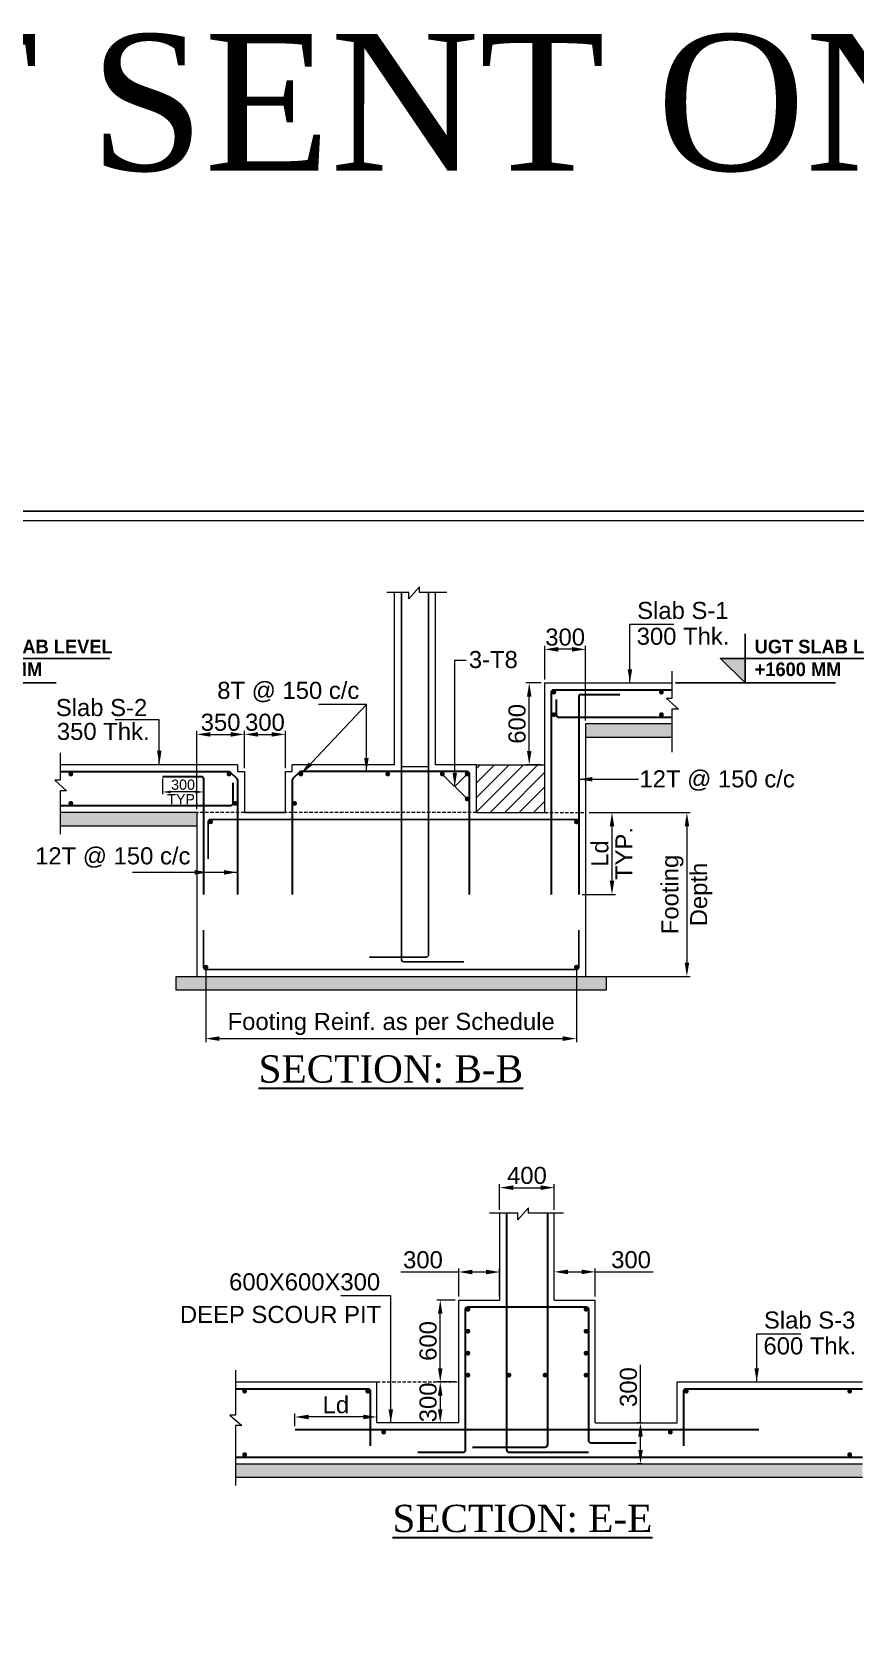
# Model space of a CAD drawing. Header units: millimetres. Extents: x 99112 to 332273, y 431815 to 552227.
# Drawn here: x 294456 to 300489, y 479263 to 490936 of the extents above; entities that cross this region are included whole.
import ezdxf

# ---------------------------------------------------------------- set-up
doc = ezdxf.new("R2010")
doc.units = ezdxf.units.MM
doc.header["$LTSCALE"] = 100
doc.header["$MEASUREMENT"] = 0
doc.linetypes.add('HIDDEN', pattern=[0.375, 0.25, -0.125])
for name, color, linetype, lineweight in [('CONCRETE', 7, 'Continuous', 20), ('DIM', 8, 'Continuous', 13), ('DONUT', 2, 'Continuous', 20), ('MAIN TEXT', 6, 'Continuous', 30), ('P.C.C HATCH', 8, 'Continuous', 20), ('REINF', 4, 'Continuous', 30), ('S- LEVEL', 1, 'Continuous', 25), ('SHADE', 252, 'Continuous', 13), ('SUNK', 251, 'Continuous', 9), ('TEXT', 255, 'Continuous', 25)]:
    doc.layers.add(name, color=color, linetype=linetype, lineweight=lineweight)
doc.styles.add('03_ALL SECTIONS.$0$STD-125', font='', dxfattribs={"height": 250})
doc.styles.add('ARIAL', font='arial.ttf')
doc.styles.add('TIMES NEW ROMAN', font='times.ttf', dxfattribs={"width": 0.8, "height": 12})
doc.styles.get('03_ALL SECTIONS.$0$STD-125').set_extended_font_data('Century Gothic')
doc.dimstyles.new('50', dxfattribs={"dimscale": 50, "dimtxt": 2.5, "dimasz": 2, "dimexe": 0.5, "dimexo": 0.5, "dimgap": 0.5, "dimtad": 1, "dimdec": 0, "dimzin": 3, "dimdsep": 46, "dimtxsty": 'ARIAL', "dimcen": 0, "dimdle": 1, "dimclrd": 256, "dimclre": 256, "dimclrt": 7, "dimadec": 0, "dimazin": 0, "dimtfac": 1, "dimtdec": 0, "dimtmove": 0, "dimatfit": 3, "dimfxl": 0, "dimtolj": 1, "dimtzin": 0, "dimlwd": -1, "dimlwe": -1, "dimarcsym": 0})

# ---------------------------------------------------------------- blocks, each defined once
blk = doc.blocks.new('*D560')
at = {"layer": 'DIM', "transparency": 16777216}
for p, q in [((298539, 485216), (299281, 485216)), ((299256, 485116), (299256, 484116)), ((298539, 484016), (299281, 484016))]:
    blk.add_line(p, q, dxfattribs=at)
for points in [[(299273, 485116), (299240, 485116), (299256, 485216)], [(299240, 484116), (299273, 484116), (299256, 484016)]]:
    blk.add_solid(points, dxfattribs=at)
at = {"layer": 'DIM', "color": 7, "transparency": 16777216, "char_height": 125, "attachment_point": 5, "rotation": 90, "style": 'ARIAL'}
for s, insert in [('\\A1;Footing', (299150, 484616)), ('Depth', (299361, 484616))]:
    blk.add_mtext(s, dxfattribs=dict(at, insert=insert))
blk = doc.blocks.new('*D562')
at = {"layer": 'SUNK', "transparency": 16777216}
for p, q in [((297884, 482305), (297884, 482493)), ((297984, 482468), (298184, 482468)), ((298284, 482305), (298284, 482493))]:
    blk.add_line(p, q, dxfattribs=at)
for points in [[(297984, 482485), (297984, 482451), (297884, 482468)], [(298184, 482451), (298184, 482485), (298284, 482468)]]:
    blk.add_solid(points, dxfattribs=at)
at = {"layer": 'SUNK', "color": 7, "transparency": 16777216, "insert": (298084, 482557), "char_height": 125, "attachment_point": 5, "style": 'ARIAL'}
blk.add_mtext('\\A1;400', dxfattribs=at)
blk = doc.blocks.new('*D563')
at = {"layer": 'SUNK', "transparency": 16777216}
for p, q in [((298284, 481670), (298284, 481876)), ((298384, 481851), (298484, 481851)), ((298584, 481670), (298584, 481876)), ((298584, 481851), (299010, 481851))]:
    blk.add_line(p, q, dxfattribs=at)
for points in [[(298384, 481868), (298384, 481834), (298284, 481851)], [(298484, 481834), (298484, 481868), (298584, 481851)]]:
    blk.add_solid(points, dxfattribs=at)
at = {"layer": 'SUNK', "color": 7, "transparency": 16777216, "insert": (298847, 481940), "char_height": 125, "attachment_point": 5, "style": 'ARIAL'}
blk.add_mtext('\\A1;300', dxfattribs=at)
blk = doc.blocks.new('*D644')
at = {"layer": 'DIM', "transparency": 16777216}
for p, q in [((298189, 486166), (298076, 486166)), ((298101, 485666), (298101, 486066)), ((298189, 485566), (298076, 485566))]:
    blk.add_line(p, q, dxfattribs=at)
for points in [[(298117, 486066), (298084, 486066), (298101, 486166)], [(298084, 485666), (298117, 485666), (298101, 485566)]]:
    blk.add_solid(points, dxfattribs=at)
at = {"layer": 'DIM', "color": 7, "transparency": 16777216, "insert": (298012, 485866), "char_height": 125, "attachment_point": 5, "rotation": 90, "style": 'ARIAL'}
blk.add_mtext('\\A1;600', dxfattribs=at)
blk = doc.blocks.new('*D645')
at = {"layer": 'DIM', "transparency": 16777216}
for p, q in [((297559, 481645), (297424, 481645)), ((297449, 481145), (297449, 481545)), ((297559, 481045), (297424, 481045))]:
    blk.add_line(p, q, dxfattribs=at)
for points in [[(297465, 481545), (297432, 481545), (297449, 481645)], [(297432, 481145), (297465, 481145), (297449, 481045)]]:
    blk.add_solid(points, dxfattribs=at)
at = {"layer": 'DIM', "color": 7, "transparency": 16777216, "insert": (297360, 481345), "char_height": 125, "attachment_point": 5, "rotation": 90, "style": 'ARIAL'}
blk.add_mtext('\\A1;600', dxfattribs=at)
blk = doc.blocks.new('*D646')
at = {"layer": 'DIM', "transparency": 16777216}
for p, q in [((297584, 481850), (297159, 481850)), ((297584, 481670), (297584, 481875)), ((297784, 481850), (297684, 481850)), ((297884, 481670), (297884, 481875))]:
    blk.add_line(p, q, dxfattribs=at)
for points in [[(297684, 481867), (297684, 481833), (297584, 481850)], [(297784, 481833), (297784, 481867), (297884, 481850)]]:
    blk.add_solid(points, dxfattribs=at)
at = {"layer": 'DIM', "color": 7, "transparency": 16777216, "insert": (297322, 481939), "char_height": 125, "attachment_point": 5, "style": 'ARIAL'}
blk.add_mtext('\\A1;300', dxfattribs=at)
blk = doc.blocks.new('*D652')
at = {"layer": 'DIM', "transparency": 16777216}
for p, q in [((297559, 481045), (297424, 481045)), ((297449, 480945), (297449, 480845)), ((297559, 480745), (297424, 480745))]:
    blk.add_line(p, q, dxfattribs=at)
for points in [[(297465, 480945), (297432, 480945), (297449, 481045)], [(297432, 480845), (297465, 480845), (297449, 480745)]]:
    blk.add_solid(points, dxfattribs=at)
at = {"layer": 'DIM', "color": 7, "transparency": 16777216, "insert": (297360, 480895), "char_height": 125, "attachment_point": 5, "rotation": 90, "style": 'ARIAL'}
blk.add_mtext('\\A1;300', dxfattribs=at)
blk = doc.blocks.new('03_ALL SECTIONS.$0$A$C3CA661EA')
at = {"layer": 'S- LEVEL', "ltscale": 1000}
h = blk.add_hatch(color=67, dxfattribs=at)
h.dxf.hatch_style = 1
h.paths.add_polyline_path([(0, 300), (-300, 300), (0, 0)])
blk.add_lwpolyline([(0, 600), (0, 0), (-300, 300), (2004, 300)], dxfattribs=at)
blk = doc.blocks.new('*D654')
at = {"layer": 'DIM', "transparency": 16777216}
for p, q in [((295664, 485241), (295664, 485814)), ((296014, 485541), (296014, 485814)), ((295764, 485789), (295914, 485789))]:
    blk.add_line(p, q, dxfattribs=at)
for points in [[(295764, 485805), (295764, 485772), (295664, 485789)], [(295914, 485772), (295914, 485805), (296014, 485789)]]:
    blk.add_solid(points, dxfattribs=at)
at = {"layer": 'DIM', "color": 7, "transparency": 16777216, "insert": (295839, 485877), "char_height": 125, "attachment_point": 5, "style": 'ARIAL'}
blk.add_mtext('\\A1;350', dxfattribs=at)
blk = doc.blocks.new('*D655')
at = {"layer": 'DIM', "transparency": 16777216}
for p, q in [((296014, 485541), (296014, 485814)), ((296314, 485541), (296314, 485814)), ((296114, 485789), (296214, 485789))]:
    blk.add_line(p, q, dxfattribs=at)
for points in [[(296114, 485805), (296114, 485772), (296014, 485789)], [(296214, 485772), (296214, 485805), (296314, 485789)]]:
    blk.add_solid(points, dxfattribs=at)
at = {"layer": 'DIM', "color": 7, "transparency": 16777216, "insert": (296164, 485877), "char_height": 125, "attachment_point": 5, "style": 'ARIAL'}
blk.add_mtext('\\A1;300', dxfattribs=at)
blk = doc.blocks.new('*D656')
at = {"layer": 'DIM', "transparency": 16777216}
for p, q in [((298214, 486191), (298214, 486437)), ((298414, 486412), (298314, 486412)), ((298514, 485891), (298514, 486437))]:
    blk.add_line(p, q, dxfattribs=at)
for points in [[(298314, 486429), (298314, 486395), (298214, 486412)], [(298414, 486395), (298414, 486429), (298514, 486412)]]:
    blk.add_solid(points, dxfattribs=at)
at = {"layer": 'DIM', "color": 7, "transparency": 16777216, "insert": (298364, 486501), "char_height": 125, "attachment_point": 5, "style": 'ARIAL'}
blk.add_mtext('\\A1;300', dxfattribs=at)
blk = doc.blocks.new('*D728')
at = {"layer": 'DIM', "transparency": 16777216}
for p, q in [((295731, 484058), (295731, 483535)), ((298446, 484058), (298446, 483535)), ((295831, 483560), (298346, 483560))]:
    blk.add_line(p, q, dxfattribs=at)
for points in [[(295831, 483577), (295831, 483543), (295731, 483560)], [(298346, 483543), (298346, 483577), (298446, 483560)]]:
    blk.add_solid(points, dxfattribs=at)
at = {"layer": 'DIM', "color": 7, "transparency": 16777216, "insert": (297089, 483667), "char_height": 125, "attachment_point": 5, "style": 'ARIAL'}
blk.add_mtext('\\A1;Footing Reinf. as per Schedule', dxfattribs=at)
blk = doc.blocks.new('*D730')
at = {"layer": 'DIM', "transparency": 16777216}
for p, q in [((296384, 480720), (296384, 480813)), ((296984, 480770), (296984, 480813)), ((296884, 480788), (296484, 480788))]:
    blk.add_line(p, q, dxfattribs=at)
for points in [[(296484, 480805), (296484, 480771), (296384, 480788)], [(296884, 480771), (296884, 480805), (296984, 480788)]]:
    blk.add_solid(points, dxfattribs=at)
at = {"layer": 'DIM', "color": 7, "transparency": 16777216, "insert": (296684, 480877), "char_height": 125, "attachment_point": 5, "style": 'ARIAL'}
blk.add_mtext('\\A1;Ld', dxfattribs=at)
blk = doc.blocks.new('*D731')
at = {"layer": 'DIM', "transparency": 16777216}
for p, q in [((298916, 480745), (298916, 481170)), ((298929, 480745), (298891, 480745)), ((298916, 480545), (298916, 480645)), ((298929, 480445), (298891, 480445))]:
    blk.add_line(p, q, dxfattribs=at)
for points in [[(298933, 480645), (298900, 480645), (298916, 480745)], [(298900, 480545), (298933, 480545), (298916, 480445)]]:
    blk.add_solid(points, dxfattribs=at)
at = {"layer": 'DIM', "color": 7, "transparency": 16777216, "insert": (298828, 481007), "char_height": 125, "attachment_point": 5, "rotation": 90, "style": 'ARIAL'}
blk.add_mtext('\\A1;300', dxfattribs=at)
blk = doc.blocks.new('*D897')
at = {"layer": 'DIM', "transparency": 16777216}
for p, q in [((298539, 485216), (298732, 485216)), ((298707, 485116), (298707, 484716)), ((298489, 484616), (298732, 484616))]:
    blk.add_line(p, q, dxfattribs=at)
for points in [[(298724, 485116), (298691, 485116), (298707, 485216)], [(298691, 484716), (298724, 484716), (298707, 484616)]]:
    blk.add_solid(points, dxfattribs=at)
at = {"layer": 'DIM', "color": 7, "transparency": 16777216, "char_height": 125, "attachment_point": 5, "rotation": 90, "style": 'ARIAL'}
for s, insert in [('\\A1;Ld', (298619, 484916)), ('TYP.', (298795, 484916))]:
    blk.add_mtext(s, dxfattribs=dict(at, insert=insert))
blk = doc.blocks.new('*D898')
at = {"layer": 'DIM', "transparency": 16777216}
for p, q in [((295414, 485466), (295414, 485352)), ((295654, 485367), (295474, 485367)), ((295714, 485437), (295714, 485352))]:
    blk.add_line(p, q, dxfattribs=at)
for points in [[(295474, 485377), (295474, 485357), (295414, 485367)], [(295654, 485357), (295654, 485377), (295714, 485367)]]:
    blk.add_solid(points, dxfattribs=at)
at = {"layer": 'DIM', "color": 7, "transparency": 16777216, "char_height": 75, "attachment_point": 5, "style": 'ARIAL'}
for s, insert in [('TYP.', (295564, 485314)), ('\\A1;300', (295564, 485420))]:
    blk.add_mtext(s, dxfattribs=dict(at, insert=insert))

msp = doc.modelspace()

# ---------------------------------------------------------------- hatches: boundary and pattern name
at = {"layer": 'P.C.C HATCH'}
h = msp.add_hatch(dxfattribs=at)
h.set_pattern_fill('AR-CONC', color=256, scale=20, style=0)
h.set_pattern_definition([(50, (25972.74, 9090.55), (143.452037, -12.550427), [15, -165]), (355, (25972.74, 9090.55), (-27.750267, 150.438427), [12, -132]), (100.4514, (25984.69, 9089.5), (115.701876, 137.88791), [12.748038, -140.228422]), (46.1842, (25972.74, 9130.55), (213.44821, -33.103803), [22.5, -247.5]), (96.6356, (25990.52, 9127.79), (186.93254, 194.823574), [19.12206, -210.3426]), (351.1842, (25972.74, 9130.55), (186.93239, 194.82372), [18, -198]), (21, (25992.74, 9120.55), (119.38141, -80.523778), [15, -165]), (326, (25992.74, 9120.55), (48.663066, 145.03001), [12, -132]), (71.4514, (26002.69, 9113.84), (168.044526, 64.5061), [12.748038, -140.228422]), (37.5, (25972.737, 9090.55), (2.431971, 66.578771), [0, -130.4, 0, -134, 0, -132.5]), (7.5, (25972.74, 9090.55), (52.6139075, 78.882342), [0, -76.4, 0, -127.4, 0, -50.5]), (327.5, (25928.14, 9090.55), (106.764487, -4.5109743), [0, -50, 0, -156, 0, -207]), (317.5, (25908.14, 9090.55), (116.637234, 20.020996), [0, -65, 0, -103.6, 0, -147])])
h.paths.add_polyline_path([(295663.8, 485115.7), (295663.8, 485215.7), (294663.7, 485215.7), (294663.7, 485115.7)])
h.paths.add_polyline_path([(295513.8, 484015.7), (295513.8, 483915.7), (298663.8, 483915.7), (298663.8, 484015.7)])
h.paths.add_polyline_path([(299146.8, 485765.7), (299146.8, 485865.7), (298513.8, 485865.7), (298513.8, 485765.7)])
h.paths.add_polyline_path([(294279.4, 485221.6), (294279.4, 485559.8), (294469.6, 485559.8), (294469.6, 485221.6)], flags=9)
h.paths.add_polyline_path([(298781.1, 484306.2), (298781.1, 484925.1), (299005.3, 484925.1), (299005.3, 484306.2)], flags=9)
h.paths.add_polyline_path([(298992.8, 484364.1), (298992.8, 484867.2), (299215, 484867.2), (299215, 484364.1)], flags=9)
h.paths.add_polyline_path([(299210, 486259.4), (299210, 486597.6), (299400.2, 486597.6), (299400.2, 486259.4)], flags=9)
h = msp.add_hatch(dxfattribs=at)
h.set_pattern_fill('AR-CONC', color=256, scale=20, style=0)
h.set_pattern_definition([(50, (20985.78, 4661.64), (143.452037, -12.550427), [15, -165]), (355, (20985.78, 4661.64), (-27.750267, 150.438427), [12, -132]), (100.4514, (20997.73, 4660.6), (115.701876, 137.88791), [12.748038, -140.228422]), (46.1842, (20985.78, 4701.64), (213.44821, -33.103803), [22.5, -247.5]), (96.6356, (21003.56, 4698.88), (186.93254, 194.823574), [19.12206, -210.3426]), (351.1842, (20985.78, 4701.64), (186.93239, 194.82372), [18, -198]), (21, (21005.78, 4691.64), (119.38141, -80.523778), [15, -165]), (326, (21005.78, 4691.64), (48.663066, 145.03001), [12, -132]), (71.4514, (21015.72, 4684.93), (168.044526, 64.5061), [12.748038, -140.228422]), (37.5, (20985.776, 4661.64), (2.431971, 66.578771), [0, -130.4, 0, -134, 0, -132.5]), (7.5, (20985.776, 4661.64), (52.6139075, 78.882342), [0, -76.4, 0, -127.4, 0, -50.5]), (327.5, (20941.176, 4661.64), (106.764487, -4.5109743), [0, -50, 0, -156, 0, -207]), (317.5, (20921.18, 4661.64), (116.637234, 20.020996), [0, -65, 0, -103.6, 0, -147])])
h.paths.add_polyline_path([(300542.1, 480344.6), (300542.1, 480444.6), (295947.8, 480444.6), (295947.8, 480344.6)])
h.paths.add_polyline_path([(300614.6, 480575.1), (300614.6, 480914), (300804.8, 480914), (300804.8, 480575.1)], flags=9)
at = {"layer": 'SHADE'}
h = msp.add_hatch(dxfattribs=at)
h.set_pattern_fill('ANSI31', color=256, scale=600, style=0)
h.set_pattern_definition([(45, (25972.74, 9090.55), (-53.033009, 53.033009), [])])
h.paths.add_polyline_path([(297713.8, 485565.7), (297713.8, 485215.7), (298213.8, 485215.7), (298213.8, 485565.7)])

# ---------------------------------------------------------------- linework, layer by layer
at = {"color": 5}
msp.add_lwpolyline([(287338.5, 472573.6), (308297, 472573.6), (308297, 487423.6), (287338.5, 487423.6)], close=True, dxfattribs=at)
at = {"layer": 'CONCRETE'}
for p, q in [((297113.8, 485565.7, 389.1), (297113.8, 486828.6, 389.1)), ((297413.8, 485565.7, 389.1), (297413.8, 486828.6, 389.1)), ((298213.8, 486165.7, 389.1), (299146.8, 486165.7, 389.1)), ((298213.8, 486165.7, 389.1), (298213.8, 485215.7, 389.1)), ((299146.8, 485865.7, 389.1), (298513.8, 485865.7, 389.1)), ((299146.8, 485765.7, 389.1), (298513.8, 485765.7, 389.1)), ((295963.8, 485565.7, 389.1), (294663.7, 485565.7, 389.1)), ((295963.8, 485565.7, 389.1), (295963.8, 485515.7, 389.1)), ((295963.8, 485515.7, 389.1), (296013.8, 485515.7, 389.1)), ((296013.8, 485515.7, 389.1), (296013.8, 485215.7, 389.1)), ((296313.8, 485215.7, 389.1), (296313.8, 485515.7, 389.1)), ((296313.8, 485515.7, 389.1), (296363.8, 485515.7, 389.1)), ((296363.8, 485515.7, 389.1), (296363.8, 485565.7, 389.1)), ((297113.8, 485565.7, 389.1), (296363.8, 485565.7, 389.1)), ((297713.8, 485565.7, 389.1), (297413.8, 485565.7, 389.1)), ((297713.8, 485215.7, 389.1), (297713.8, 485565.7, 389.1)), ((295663.8, 485215.7, 389.1), (294663.7, 485215.7, 389.1)), ((295663.8, 485115.7, 389.1), (294663.7, 485115.7, 389.1)), ((295663.8, 485215.7, 389.1), (295663.8, 484015.7, 389.1)), ((296313.8, 485215.7, 389.1), (296013.8, 485215.7, 389.1)), ((296013.8, 485215.7, 389.1), (296313.8, 485215.7, 389.1)), ((297713.8, 485215.7, 389.1), (298213.8, 485215.7, 389.1)), ((298513.8, 485215.7, 389.1), (298513.8, 484015.7, 389.1)), ((295513.8, 484015.7, 389.1), (298663.8, 484015.7, 389.1)), ((295513.8, 483915.7, 389.1), (295513.8, 484015.7, 389.1)), ((298663.8, 484015.7, 389.1), (298663.8, 483915.7, 389.1)), ((298663.8, 483915.7, 389.1), (295513.8, 483915.7, 389.1)), ((297884.5, 481644.6), (297884.5, 482280.2)), ((298284.5, 481644.6), (298284.5, 482280.2)), ((297584.5, 480744.6), (297584.5, 481644.6)), ((297584.5, 481644.6), (297884.5, 481644.6)), ((298284.5, 481644.6), (298584.5, 481644.6)), ((298584.5, 480744.6), (298584.5, 481644.6)), ((295947.8, 481044.6), (296984.5, 481044.6)), ((296984.5, 480744.6), (296984.5, 481044.6)), ((299184.5, 481044.6), (300542.1, 481044.6)), ((299184.5, 480744.6), (299184.5, 481044.6)), ((297584.5, 480744.6), (296984.5, 480744.6)), ((298584.5, 480744.6), (299184.5, 480744.6)), ((295947.8, 480444.6), (300542.1, 480444.6)), ((300542.1, 480344.6), (295947.8, 480344.6))]:
    msp.add_line(p, q, dxfattribs=at)
for points, elevation in [([(297497.4, 486828.6), (297297, 486828.6), (297297, 486868.6), (297219.3, 486781.9), (297219.3, 486828.6), (297056.2, 486828.6)], -335.1), ([(299146.8, 486252.9), (299146.8, 486052.5), (299106.8, 486052.5), (299193.5, 485974.8), (299146.8, 485974.8), (299146.8, 485658.5)], -335.1), ([(298513.8, 485865.7), (298513.8, 485215.7)], 389.1), ([(294663.7, 485652.9), (294663.7, 485452.5), (294623.7, 485452.5), (294710.4, 485374.8), (294663.7, 485374.8), (294663.7, 485058.5)], 389.1), ([(298350.8, 482280.2), (298094.3, 482280.2), (298094.3, 482320.2), (298016.6, 482233.5), (298016.6, 482280.2), (297810.8, 482280.2)], -1113.3)]:
    msp.add_lwpolyline(points, dxfattribs=dict(at, elevation=elevation))
msp.add_lwpolyline([(295947.8, 481131.8), (295947.8, 480802.5), (295907.8, 480802.5), (295994.5, 480724.8), (295947.8, 480724.8), (295947.8, 480285)], dxfattribs=at)
at = {"layer": 'DIM'}
for p, q in [((297163.8, 485554.2, 389.1), (297363.8, 485554.2, 389.1)), ((297463.8, 485498.2, 389.1), (297646.3, 485315.7, 389.1)), ((297646.3, 485498.2, 389.1), (297555, 485406.9, 389.1)), ((297713.8, 485565.7, 389.1), (298213.8, 485565.7, 389.1))]:
    msp.add_line(p, q, dxfattribs=at)
at = {"layer": 'DIM', "linetype": 'HIDDEN'}
for p, q in [((296013.8, 485215.7, 389.1), (295663.8, 485215.7, 389.1)), ((297713.8, 485215.7, 389.1), (296313.8, 485215.7, 389.1)), ((298213.8, 485215.7, 389.1), (298513.8, 485215.7, 389.1)), ((296984.5, 481044.6), (297584.5, 481044.6))]:
    msp.add_line(p, q, dxfattribs=at)
at = {"layer": 'DONUT', "const_width": 17.5}
for points, elevation in [([(298290, 486098.2, -1), (298272.5, 486098.2, -1)], 389.1), ([(299078.3, 486098.2, -1), (299060.8, 486098.2, -1)], 389.1), ([(298290, 485933.2, 1), (298272.5, 485933.2, 1)], 389.1), ([(299078.3, 485933.2, 1), (299060.8, 485933.2, 1)], 389.1), ([(294750.1, 485498.2, -1), (294732.6, 485498.2, -1)], 389.1), ([(295909.2, 485498.2, -1), (295891.7, 485498.2, -1)], 389.1), ([(296418.3, 485498.2, 1), (296435.8, 485498.2, 1)], 389.1), ([(297055, 485498.2, 1), (297072.5, 485498.2, 1)], 389.1), ([(297472.5, 485498.2, -1), (297455, 485498.2, -1)], 389.1), ([(297637.5, 485498.2, 1), (297655, 485498.2, 1)], 389.1), ([(294750.1, 485283.2, 1), (294732.6, 485283.2, 1)], 389.1), ([(295955, 485283.2, 1), (295937.5, 485283.2, 1)], 389.1), ([(296372.5, 485283.2, -1), (296390, 485283.2, -1)], 389.1), ([(297655, 485315.7, -1), (297637.5, 485315.7, -1)], 389.1), ([(295775, 485148.2, 1), (295757.5, 485148.2, 1)], 389.1), ([(298455, 485148.2, 1), (298437.5, 485148.2, 1)], 389.1), ([(295740, 484083.2, -1), (295722.5, 484083.2, -1)], 389.1), ([(298455, 484083.2, -1), (298437.5, 484083.2, -1)], 389.1), ([(296024.1, 480977.1, 1), (296006.6, 480977.1, 1)], 12.3), ([(296024.1, 480977.1, 1), (296006.6, 480977.1, 1)], 12.3), ([(300458, 480977.1, 1), (300440.5, 480977.1, 1)], 12.3), ([(296024.1, 480512.1, -1), (296006.6, 480512.1, -1)], 12.3), ([(296024.1, 480512.1, -1), (296006.6, 480512.1, -1)], 12.3), ([(300458, 480512.1, -1), (300440.5, 480512.1, -1)], 12.3)]:
    msp.add_lwpolyline(points, format="xyb", close=True, dxfattribs=dict(at, elevation=elevation))
for points in [[(297660.7, 481577.1, -1), (297643.2, 481577.1, -1)], [(298525.8, 481577.1, -1), (298508.3, 481577.1, -1)], [(297660.7, 481416.2, -1), (297643.2, 481416.2, -1)], [(298525.8, 481416.2, -1), (298508.3, 481416.2, -1)], [(297660.7, 481255.4, -1), (297643.2, 481255.4, -1)], [(298525.8, 481255.4, -1), (298508.3, 481255.4, -1)], [(297660.7, 481094.6, -1), (297643.2, 481094.6, -1)], [(297960.7, 481094.4, -1), (297943.2, 481094.4, -1)], [(298225.7, 481094.6, -1), (298208.2, 481094.6, -1)], [(298525.8, 481094.6, -1), (298508.3, 481094.6, -1)], [(296925.7, 480977.1, 1), (296908.2, 480977.1, 1)], [(299260.7, 480977.1, 1), (299243.2, 480977.1, 1)], [(297043.2, 480677.1, 1), (297025.7, 480677.1, 1)], [(299125.7, 480677.1, -1), (299143.2, 480677.1, -1)]]:
    msp.add_lwpolyline(points, format="xyb", close=True, dxfattribs=at)
at = {"layer": 'REINF'}
for p, q in [((298463.8, 486063.2, 389.1), (298463.8, 484615.7, 389.1)), ((298481.3, 486080.7, 389.1), (298763.8, 486080.7, 389.1)), ((299784.5, 480694.6), (296384.5, 480694.6))]:
    msp.add_line(p, q, dxfattribs=at)
at = {"layer": 'REINF', "lineweight": 25, "elevation": 389.1}
for points in [[(296931, 484157.8), (297346.3, 484157.8, 0.4142136), (297363.8, 484175.3), (297363.8, 486828.6)], [(297622, 484122.8), (297181.3, 484122.8, -0.4142136), (297163.8, 484140.3), (297163.8, 486828.6)], [(295748.8, 484875.9), (295748.8, 485148.2, -0.4142136), (295766.3, 485165.7), (298446.3, 485165.7, -0.4142136), (298463.8, 485148.2), (298463.8, 484875.9)], [(295713.8, 484355.4), (295713.8, 484083.2, 0.4142136), (295731.3, 484065.7), (298446.3, 484065.7, 0.4142136), (298463.8, 484083.2), (298463.8, 484355.4)]]:
    msp.add_lwpolyline(points, format="xyb", dxfattribs=at)
at = {"layer": 'REINF', "elevation": 389.1}
for points in [[(298263.8, 484615.7), (298263.8, 486098.2, -0.4142136), (298281.3, 486115.7), (299146.8, 486115.7)], [(298298.8, 486044.5), (298298.8, 485933.2, 0.4142136), (298316.3, 485915.7), (299146.8, 485915.7)], [(294663.7, 485515.7), (295900.5, 485515.7, -0.1989124), (295912.8, 485510.5), (295958.7, 485464.7, -0.1989124), (295963.8, 485452.4), (295963.8, 484615.7)], [(295413.8, 485480.7), (295696.3, 485480.7, -0.4142136), (295713.8, 485463.2), (295713.8, 484615.7)], [(297663.8, 484615.7), (297663.8, 485498.2, 0.4142136), (297646.3, 485515.7), (296427.1, 485515.7, 0.1989124), (296414.7, 485510.5), (296368.9, 485464.7, 0.1989124), (296363.8, 485452.4), (296363.8, 484615.7)], [(295928.8, 485433.5), (295928.8, 485283.2, -0.4142136), (295911.3, 485265.7), (294663.7, 485265.7)]]:
    msp.add_lwpolyline(points, format="xyb", dxfattribs=at)
at = {"layer": 'REINF'}
for points in [[(298234.5, 482280.2), (298234.4, 480584.6, -0.4142003), (298214.4, 480564.6), (297684.4, 480564.6)], [(297934.5, 482280.2), (297934.5, 480547.1, 0.4142375), (297952, 480529.6), (298534.5, 480529.6)], [(297284.5, 480529.6), (297617, 480529.6, 0.4142136), (297634.5, 480547.1), (297634.5, 481577.1, -0.4142136), (297652, 481594.6), (298517, 481594.6, -0.4142136), (298534.5, 481577.1), (298534.5, 480617.1, 0.4142136), (298552, 480599.6), (298884.5, 480599.6)], [(295947.8, 480994.6), (296917, 480994.6, -0.4142136), (296934.5, 480977.1), (296934.5, 480576.8)], [(299234.5, 480576.8), (299234.5, 480977.1, -0.4142136), (299252, 480994.6), (300542.1, 480994.6)]]:
    msp.add_lwpolyline(points, format="xyb", dxfattribs=at)
msp.add_lwpolyline([(295947.8, 480494.6), (300542.1, 480494.6)], dxfattribs=at)
msp.add_arc((298481.3, 486063.2, 389.1), 17.5, 90, 180, dxfattribs=at)
at = {"layer": 'S- LEVEL', "ltscale": 1000}
for p, q in [((293462.3, 486165.7), (294634.9, 486165.7, 389.1)), ((299171.8, 486165.7, -724.2), (300344.4, 486165.7, -335.1))]:
    msp.add_line(p, q, dxfattribs=at)
at = {"layer": 'SUNK', "color": 6}
msp.add_lwpolyline([(287408.7, 472643.8), (308226.8, 472643.8), (308226.8, 487353.3), (287408.7, 487353.3)], close=True, dxfattribs=at)

# ---------------------------------------------------------------- block references
at = {"layer": 'S- LEVEL', "ltscale": 1000, "xscale": 0.5999999999999999, "yscale": 0.5999999999999999, "zscale": 0.5999999999999999}
for p in [(293826.1, 486165.7, 389.1), (299682.4, 486165.7, -335.1)]:
    msp.add_blockref('03_ALL SECTIONS.$0$A$C3CA661EA', p, dxfattribs=at)

# ---------------------------------------------------------------- texts
at = {"layer": 'MAIN TEXT', "style": 'TIMES NEW ROMAN'}
for s, height, rotation, p in [('R0- PRINT SENT ON 24-04-2019', 1000, 359.99642, (287496, 489920)), ('%%uSECTION: B-B', 200, 0.00358, (296117.5, 483237.7, 388.2)), ('%%uSECTION: E-E', 200, 0.00358, (297098.4, 479944.9, -0.9))]:
    msp.add_text(s, height=height, rotation=rotation, dxfattribs=at).set_placement(p)
at = {"layer": 'S- LEVEL', "ltscale": 1000, "char_height": 100, "width": 2157.163, "attachment_point": 1, "style": '03_ALL SECTIONS.$0$STD-125'}
for insert in [(293896.4, 486482.3, 389.1), (299752.7, 486482.3, -335.1)]:
    msp.add_mtext('{\\fCentury Gothic|b1|i0|c0|p34;\\C1;UGT SLAB\\C256; \\C1;LEVEL\\C256; \\P+1600 MM }', dxfattribs=dict(at, insert=insert))
at = {"layer": 'TEXT', "style": 'ARIAL'}
for s, rotation, p in [('Slab S-1', 0, (298891.8, 486634.3, 389.1)), ('300 Thk.', 360, (298888.3, 486445.3, 389.1)), ('Slab S-2', 0, (294631.8, 485923, 0)), ('350 Thk.', 0, (294639.5, 485748.3, 0)), ('Slab S-3', 0, (299820.8, 481435.7, 389.1)), ('600 Thk.', 360, (299817.3, 481246.6, 389.1))]:
    msp.add_text(s, height=125, rotation=rotation, dxfattribs=at).set_placement(p)
for s, p in [('3-T8', (297658.3, 486274.8, 389.1)), ('8T @ 150 c/c', (295814.5, 486048.9, 389.1)), ('12T @ 150 c/c', (298908.6, 485400.6, 389.1)), ('12T @ 150 c/c', (294479.9, 484836.6, 389.1)), ('600X600X300', (295901.4, 481715.5, -389.1)), ('DEEP SCOUR PIT', (295541, 481476.8, -389.1))]:
    msp.add_text(s, height=125, dxfattribs=at).set_placement(p)

# ---------------------------------------------------------------- dimensions: what is measured, and where the dimension line sits
at = {"layer": 'DIM'}
for base, p1, p2, picture, middle in [((298213.8, 486411.9, 389.1), (298513.8, 485865.7, 389.1), (298213.8, 486165.7, 389.1), '*D656', (298363.8, 486411.9, 389.1)), ((296313.8, 485788.6, 389.1), (296013.8, 485515.7, 389.1), (296313.8, 485515.7, 389.1), '*D655', (296163.8, 485788.6, 389.1))]:
    dim = msp.add_linear_dim(base=base, p1=p1, p2=p2, dimstyle='50', dxfattribs=at)
    dim.commit()
    dim.dimension.update_dxf_attribs({"geometry": picture, "text_midpoint": middle, "dimtype": 160})
for base, p1, p2, picture, middle in [((298100.7, 486165.7, 389.1), (298213.8, 485565.7, 389.1), (298213.8, 486165.7, 389.1), '*D644', (298011.8, 485865.7, 389.1)), ((297448.8, 481644.6, 389.1), (297584.5, 481044.6), (297584.5, 481644.6), '*D645', (297360, 481344.6, 389.1)), ((298916.5, 480744.6), (298954.4, 480444.6), (298954.4, 480744.6), '*D731', (298827.6, 481007.4))]:
    dim = msp.add_linear_dim(base=base, p1=p1, p2=p2, angle=90, dimstyle='50', dxfattribs=at)
    dim.commit()
    dim.dimension.update_dxf_attribs({"geometry": picture, "text_midpoint": middle})
for base, p1, p2, picture, middle in [((296013.8, 485788.6, 389.1), (295663.8, 485215.7, 389.1), (296013.8, 485515.7, 389.1), '*D654', (295838.8, 485877.5, 389.1)), ((297584.5, 481850.2, 389.1), (297884.5, 481644.6), (297584.5, 481644.6), '*D646', (297321.7, 481939, 389.1))]:
    dim = msp.add_linear_dim(base=base, p1=p1, p2=p2, dimstyle='50', dxfattribs=at)
    dim.commit()
    dim.dimension.update_dxf_attribs({"geometry": picture, "text_midpoint": middle})
dim = msp.add_linear_dim(base=(295413.8, 485367), p1=(295713.8, 485451.5, 389.1), p2=(295413.8, 485480.7, 389.1), text='<>\\XTYP.', dimstyle='50', override={"dimscale": 30}, dxfattribs=at)
dim.commit()
dim.dimension.update_dxf_attribs({"geometry": '*D898', "text_midpoint": (295563.8, 485367)})
for base, p2, text, picture, middle in [((298707.4, 484615.7), (298463.8, 484615.7, 389.1), 'Ld\\XTYP.', '*D897', (298707.4, 484915.7)), ((299256.2, 484015.7), (298513.8, 484015.7, 389.1), 'Footing\\XDepth', '*D560', (299256.2, 484615.7))]:
    dim = msp.add_linear_dim(base=base, p1=(298513.8, 485215.7, 389.1), p2=p2, angle=90, text=text, dimstyle='50', dxfattribs=at)
    dim.commit()
    dim.dimension.update_dxf_attribs({"geometry": picture, "text_midpoint": middle})
for base, p1, p2, text, picture, middle in [((298446.3, 483560), (295731.3, 484083.2, 389.1), (298446.3, 484083.2, 389.1), 'Footing Reinf. as per Schedule', '*D728', (297088.8, 483666.9)), ((296384.5, 480788.1), (296984.5, 480744.6), (296384.5, 480694.6), 'Ld', '*D730', (296684.5, 480876.6))]:
    dim = msp.add_linear_dim(base=base, p1=p1, p2=p2, text=text, dimstyle='50', dxfattribs=at)
    dim.commit()
    dim.dimension.update_dxf_attribs({"geometry": picture, "text_midpoint": middle})
dim = msp.add_linear_dim(base=(297448.8, 480744.6, 389.1), p1=(297584.5, 481044.6), p2=(297584.5, 480744.6), angle=90, dimstyle='50', dxfattribs=at)
dim.commit()
dim.dimension.update_dxf_attribs({"geometry": '*D652', "text_midpoint": (297448.8, 480894.6, 389.1), "dimtype": 160})
at = {"layer": 'SUNK'}
for base, p1, p2, picture, middle in [((298284.5, 482467.8, -389.1), (297884.5, 482280.2), (298284.5, 482280.2), '*D562', (298084.5, 482556.7, -389.1)), ((298584.5, 481851.1, -389.1), (298284.5, 481644.6), (298584.5, 481644.6), '*D563', (298847.3, 481940, -389.1))]:
    dim = msp.add_linear_dim(base=base, p1=p1, p2=p2, dimstyle='50', dxfattribs=at)
    dim.commit()
    dim.dimension.update_dxf_attribs({"geometry": picture, "text_midpoint": middle})

# ---------------------------------------------------------------- leaders
at = {"layer": 'DIM'}
for points in [[(298838.6, 486165.7, 389.1), (298838.6, 486595.9, 389.1), (299161.3, 486595.9, 389.1)], [(295390, 485568.9, 0), (295390, 485895.7, 0), (295067.4, 485895.7, 0)], [(299767.6, 481044.6, 389.1), (299767.6, 481397.2, 389.1), (300090.3, 481397.2, 389.1)]]:
    msp.add_leader(points, dimstyle='50', dxfattribs=at)
for points in [[(297555, 485406.9, 389.1), (297555, 486332.2, 389.1), (297639.6, 486332.2, 389.1)], [(296427.1, 485498.2, 389.1), (296907.7, 486007.1, 389.1), (296556.5, 486007.1, 389.1)], [(296907.7, 485515.7, 389.1), (296907.7, 486007.1, 389.1), (296556.5, 486007.1, 389.1)], [(298463.8, 485460.3, 389.1), (298900.3, 485460.3, 389.1)], [(295748.8, 484778, 389.1), (295194.1, 484778, 389.1)], [(295963.8, 484778, 389.1), (295444.1, 484778, 389.1)]]:
    msp.add_leader(points, dimstyle='50', override={"dimgap": 0.5, "dimtad": 0}, dxfattribs=at)
at = {"layer": 'SUNK'}
msp.add_leader([(297086.4, 480744.6), (297086.4, 481675.2), (296720.6, 481675.2)], dimstyle='50', override={"dimgap": 0.5, "dimtad": 0}, dxfattribs=at)

doc.saveas('drawing.dxf')
